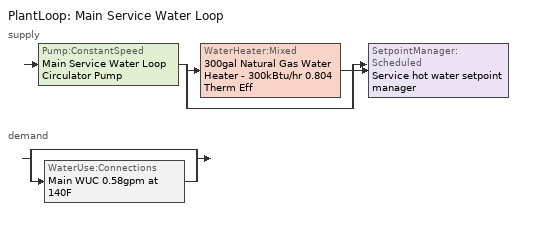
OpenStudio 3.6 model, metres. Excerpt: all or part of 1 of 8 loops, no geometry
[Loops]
PlantLoop 'Main Service Water Loop'
 supply: Pump:ConstantSpeed 'Main Service Water Loop Circulator Pump' > split
  | WaterHeater:Mixed '300gal Natural Gas Water Heater - 300kBtu/hr 0.804 Therm Eff'
  | bypass
  join > SetpointManager:Scheduled 'Service hot water setpoint manager'
 demand: split
  | bypass
  | WaterUse:Connections 'Main WUC 0.58gpm at 140F'
[Sizing:Zone]
CB_STORAGE_F1 ZN: Zone Cooling Design Supply Air Temperature Input Method=SupplyAirTemperature; Zone Cooling Design Supply Air Temperature {C}=12.7778; Zone Cooling Design Supply Air Temperature Difference {deltaC}=11.11; Zone Heating Design Supply Air Temperature Input Method=SupplyAirTemperature; Zone Heating Design Supply Air Temperature {C}=40; Zone Heating Design Supply Air Temperature Difference {deltaC}=11.11; Zone Cooling Design Supply Air Humidity Ratio {kg-H2O/kg-air}=0.0085; Zone Heating Design Supply Air Humidity Ratio {kg-H2O/kg-air}=0.008; Cooling Design Air Flow Method=DesignDayWithLimit; Heating Design Air Flow Method=DesignDay; Account for Dedicated Outdoor Air System=No; Dedicated Outdoor Air System Control Strategy=NeutralSupplyAir; Dedicated Outdoor Air Low Setpoint Temperature for Design {C}=autosize; Dedicated Outdoor Air High Setpoint Temperature for Design {C}=autosize; Zone Load Sizing Method=Sensible Load Only No Latent Load; Zone Latent Cooling Design Supply Air Humidity Ratio Input Method=HumidityRatioDifference; Zone Cooling Design Supply Air Humidity Ratio Difference {kgWater/kgDryAir}=0.005; Zone Latent Heating Design Supply Air Humidity Ratio Input Method=HumidityRatioDifference; Zone Humidification Design Supply Air Humidity Ratio Difference {kgWater/kgDryAir}=0.005; Design Minimum Zone Ventilation Efficiency=0.6
[PlantLoop]
Main Service Water Loop: Glycol Concentration=0; Maximum Loop Temperature {C}=60; Minimum Loop Temperature {C}=10; Plant Loop Volume {m3}=Autocalculate; Load Distribution Scheme=Optimal
[Sizing:Plant]
Main Service Water Loop: Loop Type=Heating; Design Loop Exit Temperature {C}=60; Loop Design Temperature Difference {deltaC}=5; Sizing Option=NonCoincident; Zone Timesteps in Averaging Window=1; Coincident Sizing Factor Mode=None
[SetpointManager:Scheduled]
Service hot water setpoint manager: Control Variable=Temperature; Schedule=Service Water Loop Temp - 140F; Setpoint Node or NodeList=Main Service Water Loop Supply Outlet Node
[Pump:ConstantSpeed]
Main Service Water Loop Circulator Pump: Rated Flow Rate {m3/s}=autosize; Rated Pump Head {Pa}=29891; Rated Power Consumption {W}=autosize; Motor Efficiency=0.7; Fraction of Motor Inefficiencies to Fluid Stream=0; Pump Control Type=Intermittent; Design Power Sizing Method=PowerPerFlowPerPressure; Design Electric Power per Unit Flow Rate {W/(m3/s)}=348701.1; Design Shaft Power per Unit Flow Rate per Unit Head {W-s/m3-Pa}=1.28205
[WaterHeater:Mixed]
300gal Natural Gas Water Heater - 300kBtu/hr 0.804 Therm Eff: Tank Volume {m3}=1.13562; Setpoint Temperature Schedule=Service Water Loop Temp - 140F; Deadband Temperature Difference {deltaC}=2; Maximum Temperature Limit {C}=60; Heater Control Type=Cycle; Heater Maximum Capacity {W}=87921.3; Heater Fuel Type=NaturalGas; Heater Thermal Efficiency=0.803984; Off Cycle Parasitic Fuel Consumption Rate {W}=8146.58; Off Cycle Parasitic Fuel Type=NaturalGas; Off Cycle Parasitic Heat Fraction to Tank=0; On Cycle Parasitic Fuel Consumption Rate {W}=8146.58; On Cycle Parasitic Fuel Type=NaturalGas; On Cycle Parasitic Heat Fraction to Tank=0; Ambient Temperature Indicator=ThermalZone; Ambient Temperature Thermal Zone=CB_STORAGE_F1 ZN; Off Cycle Loss Coefficient to Ambient Temperature {W/K}=11.2595; On Cycle Loss Coefficient to Ambient Temperature {W/K}=11.2595; Use Side Effectiveness=1; Source Side Effectiveness=1; Use Side Design Flow Rate {m3/s}=autosize; Source Side Design Flow Rate {m3/s}=autosize; Indirect Water Heating Recovery Time {hr}=1.5; Source Side Flow Control Mode=IndirectHeatPrimarySetpoint
[WaterHeater:Sizing]
300gal Natural Gas Water Heater - 300kBtu/hr 0.804 Therm Eff: Design Mode=PeakDraw; Time Storage Can Meet Peak Draw {hr}=0.538503; Time for Tank Recovery {hr}=0; Nominal Tank Volume for Autosizing Plant Connections {m3}=1
[WaterUse:Connections]
Main WUC 0.58gpm at 140F: Drain Water Heat Exchanger Type=None; Drain Water Heat Exchanger Destination=Plant; Water Use Equipment Name 1=Main Service Water Use 0.58gpm at 140F
[WaterUse:Equipment:Definition]
Main Service Water Use Def 0.58gpm: Peak Flow Rate {m3/s}=3.65923e-05; Target Temperature Schedule=Mixed Water At Faucet Temp - 140F; Sensible Fraction Schedule=Fraction Sensible - 0.2; Latent Fraction Schedule=Fraction Latent - 0.05
[WaterUse:Equipment]
Main Service Water Use 0.58gpm at 140F: Water Use Equipment Definition=Main Service Water Use Def 0.58gpm; Flow Rate Fraction Schedule=College BLDG_SWH_SCH
[Schedule:Ruleset]
Name | Default Day Schedule | Summer Design Day Schedule | Winter Design Day Schedule
Service Water Loop Temp - 140F | Service Water Loop Temp - 140F Default
Fraction Sensible - 0.2 | Fraction Sensible - 0.2 Default
Fraction Latent - 0.05 | Fraction Latent - 0.05 Default
Mixed Water At Faucet Temp - 140F | Mixed Water At Faucet Temp - 140F Default
College BLDG_SWH_SCH | College BLDG_SWH_SCH Default | College BLDG_SWH_SCH Summer Design Day | College BLDG_SWH_SCH Winter Design Day 2
[Schedule:Day]
Service Water Loop Temp - 140F Default; Mixed Water At Faucet Temp - 140F Default: 24, 0, 60
Fraction Sensible - 0.2 Default: 24, 0, 0.2
Fraction Latent - 0.05 Default: 24, 0, 0.05
College BLDG_SWH_SCH Default; College BLDG_SWH_SCH Default|Sun|Hol Day; College BLDG_SWH_SCH Default|Sun|Hol Day 1; College BLDG_SWH_SCH Default|Sun|Hol Day 2; College BLDG_SWH_SCH Sat Day; College BLDG_SWH_SCH Sat Day 1; College BLDG_SWH_SCH Sat Day 2: 24, 0, 0
College BLDG_SWH_SCH Summer Design Day: 7, 0, 0.05, 8, 0, 0.1, 9, 0, 0.34, 10, 0, 0.6, 11, 0, 0.63, 12, 0, 0.72, 13, 0, 0.79, 14, 0, 0.83, 15, 0, 0.61, 16, 0, 0.65, 18, 0, 0.1, 19, 0, 0.19, 20, 0, 0.25, 22, 0, 0.22, 23, 0, 0.12, 24, 0, 0.09
College BLDG_SWH_SCH Wkdy Day; College BLDG_SWH_SCH Wkdy Day 1; College BLDG_SWH_SCH Wkdy Day 2: 8, 0, 0, 9, 0, 0.34, 10, 0, 0.6, 11, 0, 0.63, 12, 0, 0.72, 13, 0, 0.79, 14, 0, 0.83, 15, 0, 0.61, 16, 0, 0.65, 18, 0, 0.1, 19, 0, 0.19, 20, 0, 0.25, 24, 0, 0
College BLDG_SWH_SCH Winter Design Day 2: 9, 0, 0.03, 13, 0, 0.05, 24, 0, 0.03
[Schedule:Rule] Schedule Ruleset=College BLDG_SWH_SCH; Date Specification Type=DateRange; Start Day=1; End Day=31
Name | Rule Order | Day Schedule | Apply Sunday | Start Month | End Month | Apply Saturday | Apply Monday | Apply Tuesday | Apply Wednesday | Apply Thursday | Apply Friday
Schedule Rule 81 | 8 | College BLDG_SWH_SCH Default|Sun|Hol Day | Yes | 1 | 5
Schedule Rule 82 | 7 | College BLDG_SWH_SCH Default|Sun|Hol Day 1 | Yes | 6 | 8
Schedule Rule 83 | 6 | College BLDG_SWH_SCH Default|Sun|Hol Day 2 | Yes | 9 | 12
Schedule Rule 84 | 5 | College BLDG_SWH_SCH Sat Day |  | 1 | 5 | Yes
Schedule Rule 85 | 4 | College BLDG_SWH_SCH Sat Day 1 |  | 6 | 8 | Yes
Schedule Rule 86 | 3 | College BLDG_SWH_SCH Sat Day 2 |  | 9 | 12 | Yes
Schedule Rule 87 | 2 | College BLDG_SWH_SCH Wkdy Day |  | 1 | 5 |  | Yes | Yes | Yes | Yes | Yes
Schedule Rule 88 | 1 | College BLDG_SWH_SCH Wkdy Day 1 |  | 6 | 8 |  | Yes | Yes | Yes | Yes | Yes
Schedule Rule 89 | 0 | College BLDG_SWH_SCH Wkdy Day 2 |  | 9 | 12 |  | Yes | Yes | Yes | Yes | Yes
